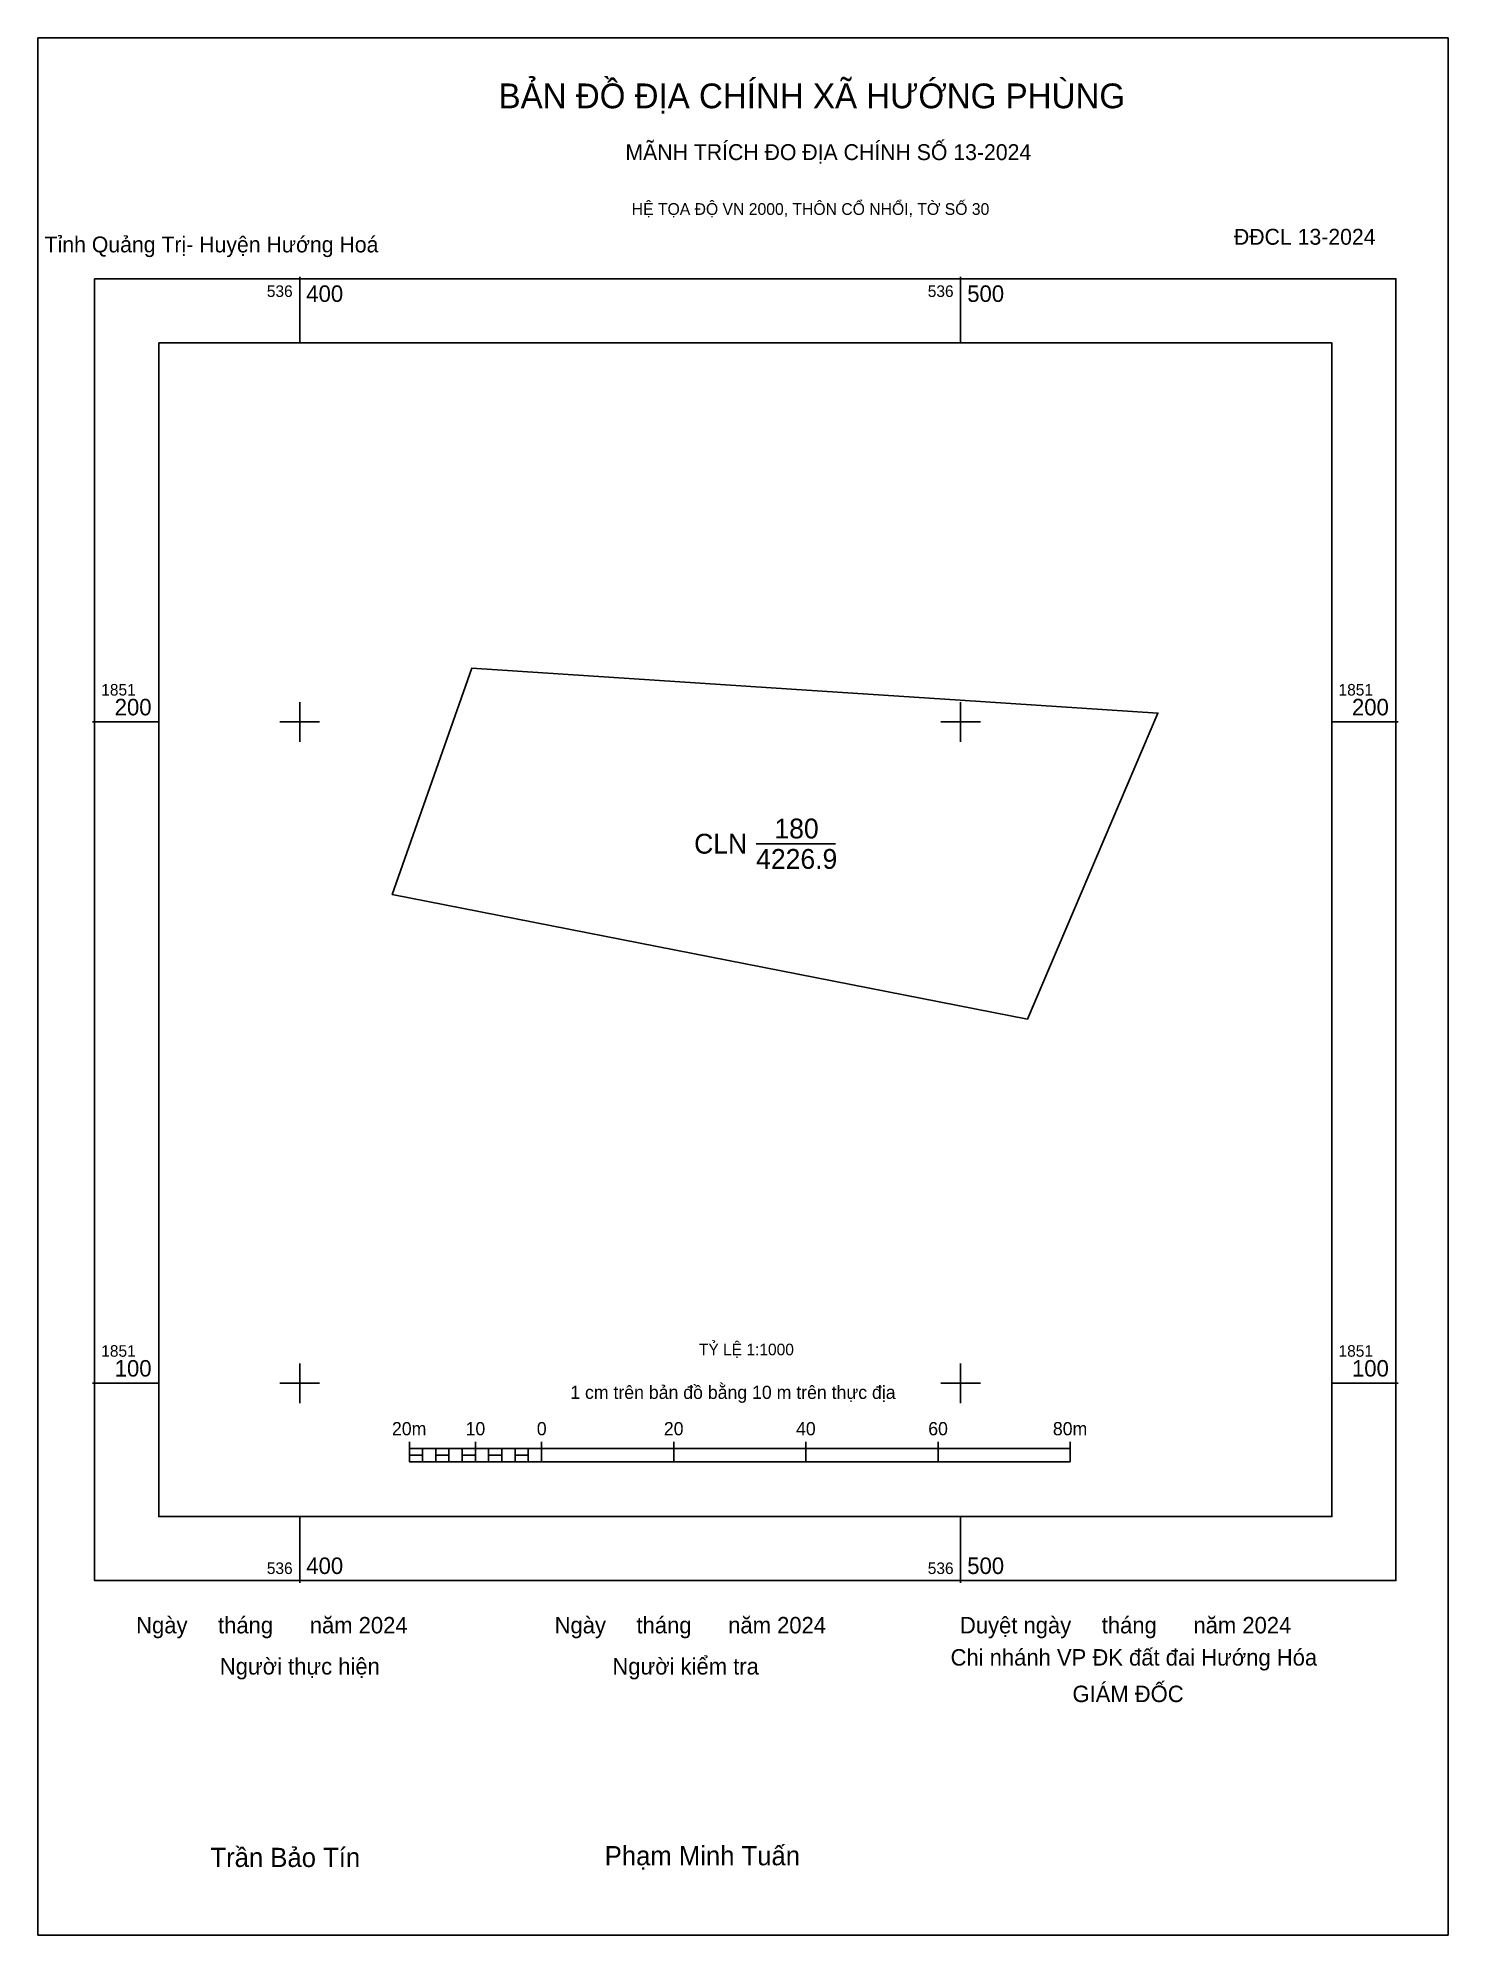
# Model space of a CAD drawing. Extents: x 536360 to 536574, y 1851017 to 1851303.
import ezdxf

# ---------------------------------------------------------------- set-up
doc = ezdxf.new("R2010")
doc.units = 0
for name, color, linetype in [('Level 10', 7, 'Continuous'), ('Level 13', 7, 'Continuous'), ('Level 15', 7, 'Continuous'), ('Level 27', 7, 'Continuous'), ('Level 50', 7, 'Continuous'), ('Level 6', 7, 'Continuous'), ('Level 62', 7, 'Continuous'), ('Level 63', 7, 'Continuous'), ('Level 9', 7, 'Continuous')]:
    doc.layers.add(name, color=color, linetype=linetype)

msp = doc.modelspace()

# ---------------------------------------------------------------- linework, layer by layer
at = {"layer": 'Level 10'}
msp.add_lwpolyline([(536499.91, 1851203.29), (536529.84, 1851201.35), (536510.1, 1851155.05), (536414, 1851173.9), (536426.07, 1851208.14), (536474.41, 1851204.95)], close=True, dxfattribs=at)
at = {"layer": 'Level 15'}
msp.add_lwpolyline([(536360.4, 1851303.45), (536573.75, 1851303.45), (536573.75, 1851016.54), (536360.4, 1851016.54)], close=True, dxfattribs=at)
at = {"layer": 'Level 27'}
for p, q in [((536426.07, 1851208.14), (536426.07, 1851208.15)), ((536474.41, 1851204.95), (536474.41, 1851204.96)), ((536499.91, 1851203.29), (536499.91, 1851203.3)), ((536529.84, 1851201.35), (536529.85, 1851201.35)), ((536414, 1851173.9), (536413.99, 1851173.9)), ((536510.1, 1851155.05), (536510.09, 1851155.04))]:
    msp.add_line(p, q, dxfattribs=at)
at = {"layer": 'Level 50'}
msp.add_line((536469.07, 1851181.59), (536481.08, 1851181.59), dxfattribs=at)
at = {"layer": 'Level 62'}
msp.add_lwpolyline([(536378.67, 1851257.34), (536556.18, 1851257.34), (536556.18, 1851079.83), (536378.67, 1851079.83)], close=True, dxfattribs=at)
at = {"layer": 'Level 63'}
for p, q in [((536400, 1851267.34), (536400, 1851257.34)), ((536500, 1851267.34), (536500, 1851257.34)), ((536400, 1851203), (536400, 1851197)), ((536500, 1851203), (536500, 1851197)), ((536368.67, 1851200), (536378.67, 1851200)), ((536397, 1851200), (536403, 1851200)), ((536497, 1851200), (536503, 1851200)), ((536556.18, 1851200), (536566.18, 1851200)), ((536400, 1851103), (536400, 1851097)), ((536500, 1851103), (536500, 1851097)), ((536368.67, 1851100), (536378.67, 1851100)), ((536397, 1851100), (536403, 1851100)), ((536497, 1851100), (536503, 1851100)), ((536556.18, 1851100), (536566.18, 1851100)), ((536416.59, 1851091.12), (536416.59, 1851088.12)), ((536416.59, 1851090.12), (536516.59, 1851090.12)), ((536418.59, 1851090.12), (536418.59, 1851088.12)), ((536420.59, 1851090.12), (536420.59, 1851088.12)), ((536422.59, 1851090.12), (536422.59, 1851088.12)), ((536424.59, 1851090.12), (536424.59, 1851088.12)), ((536426.59, 1851091.12), (536426.59, 1851088.12)), ((536426.59, 1851090.12), (536426.59, 1851088.12)), ((536428.59, 1851090.12), (536428.59, 1851088.12)), ((536430.59, 1851090.12), (536430.59, 1851088.12)), ((536432.59, 1851090.12), (536432.59, 1851088.12)), ((536434.59, 1851090.12), (536434.59, 1851088.12)), ((536436.59, 1851091.12), (536436.59, 1851088.12)), ((536436.59, 1851090.12), (536436.59, 1851088.12)), ((536456.59, 1851091.12), (536456.59, 1851088.12)), ((536476.59, 1851091.12), (536476.59, 1851088.12)), ((536496.59, 1851091.12), (536496.59, 1851088.12)), ((536516.59, 1851091.12), (536516.59, 1851088.12)), ((536416.59, 1851088.12), (536516.59, 1851088.12)), ((536400, 1851079.83), (536400, 1851069.83)), ((536500, 1851079.83), (536500, 1851069.83))]:
    msp.add_line(p, q, dxfattribs=at)
for points in [[(536368.98, 1851267.03), (536565.87, 1851267.03), (536565.87, 1851070.14), (536368.98, 1851070.14)], [(536416.59, 1851089.12), (536418.59, 1851089.12), (536418.59, 1851088.12), (536416.59, 1851088.12)], [(536416.59, 1851089.12), (536418.59, 1851089.12), (536418.59, 1851088.12), (536416.59, 1851088.12)], [(536420.59, 1851089.12), (536422.59, 1851089.12), (536422.59, 1851088.12), (536420.59, 1851088.12)], [(536424.59, 1851089.12), (536426.59, 1851089.12), (536426.59, 1851088.12), (536424.59, 1851088.12)], [(536428.59, 1851089.12), (536430.59, 1851089.12), (536430.59, 1851088.12), (536428.59, 1851088.12)], [(536432.59, 1851089.12), (536434.59, 1851089.12), (536434.59, 1851088.12), (536432.59, 1851088.12)]]:
    msp.add_lwpolyline(points, close=True, dxfattribs=at)

# ---------------------------------------------------------------- texts
at = {"layer": 'Level 13'}
for s, p in [('180', (536471.83, 1851182.39)), ('CLN', (536459.68, 1851180.09)), ('4226.9', (536469.07, 1851177.79))]:
    msp.add_text(s, height=3, dxfattribs=at).set_placement(p)
at = {"layer": 'Level 6'}
msp.add_text('TỶ LỆ 1:1000', height=1.7579, dxfattribs=at).set_placement((536460.4, 1851104.22))
at = {"layer": 'Level 63'}
for s, height, p in [('BẢN ĐỒ ĐỊA CHÍNH XÃ HƯỚNG PHÙNG', 3.7437, (536430.09, 1851292.82)), ('MÃNH TRÍCH ĐO ĐỊA CHÍNH SỐ 13-2024', 2.4022, (536449.28, 1851284.98)), ('HỆ TỌA ĐỘ VN 2000, THÔN CỔ NHỔI, TỜ SỐ 30', 1.7782, (536450.24, 1851276.69)), ('536', 1.75, (536395.03, 1851264.28)), ('400', 2.5, (536401, 1851263.53)), ('536', 1.75, (536495.03, 1851264.28)), ('500', 2.5, (536501, 1851263.53)), ('1851', 1.75, (536369.98, 1851204)), ('1851', 1.75, (536557.18, 1851204)), ('200', 2.5, (536372.01, 1851201)), ('200', 2.5, (536559.21, 1851201)), ('1851', 1.75, (536369.98, 1851104)), ('1851', 1.75, (536557.18, 1851104)), ('100', 2.5, (536372.01, 1851101)), ('100', 2.5, (536559.21, 1851101)), ('1 cm trên bản đồ bằng 10 m trên thực địa', 2, (536440.94, 1851097.62)), ('20m', 2, (536413.96, 1851092.12)), ('10', 2, (536425.1, 1851092.12)), ('0', 2, (536435.88, 1851092.12)), ('20', 2, (536455.1, 1851092.12)), ('40', 2, (536475.1, 1851092.12)), ('60', 2, (536495.1, 1851092.12)), ('80m', 2, (536513.96, 1851092.12)), ('536', 1.75, (536395.03, 1851071.14)), ('400', 2.5, (536401, 1851071.14)), ('536', 1.75, (536495.03, 1851071.14)), ('500', 2.5, (536501, 1851071.14)), ('Ngày     tháng      năm 2024', 2.4883, (536375.26, 1851062.16)), ('Ngày     tháng      năm 2024', 2.4883, (536438.57, 1851062.16)), ('Duyệt ngày     tháng      năm 2024', 2.4883, (536499.9, 1851062.16)), ('Người thực hiện', 2.4883, (536387.92, 1851055.94)), ('Người kiểm tra', 2.4883, (536447.31, 1851055.94)), ('Chi nhánh VP ĐK đất đai Hướng Hóa', 2.4883, (536498.48, 1851057.29)), ('GIÁM ĐỐC', 2.488, (536516.92, 1851051.77)), ('Trần Bảo Tín', 2.9024, (536386.5, 1851026.83)), ('Phạm Minh Tuấn', 2.9024, (536446.15, 1851027.09))]:
    msp.add_text(s, height=height, dxfattribs=at).set_placement(p)
at = {"layer": 'Level 9'}
for s, p in [('Tỉnh Quảng Trị- Huyện Hướng Hoá', (536361.41, 1851271.02)), ('ĐĐCL 13-2024', (536541.35, 1851272.18))]:
    msp.add_text(s, height=2.4022, dxfattribs=at).set_placement(p)

doc.saveas('drawing.dxf')
